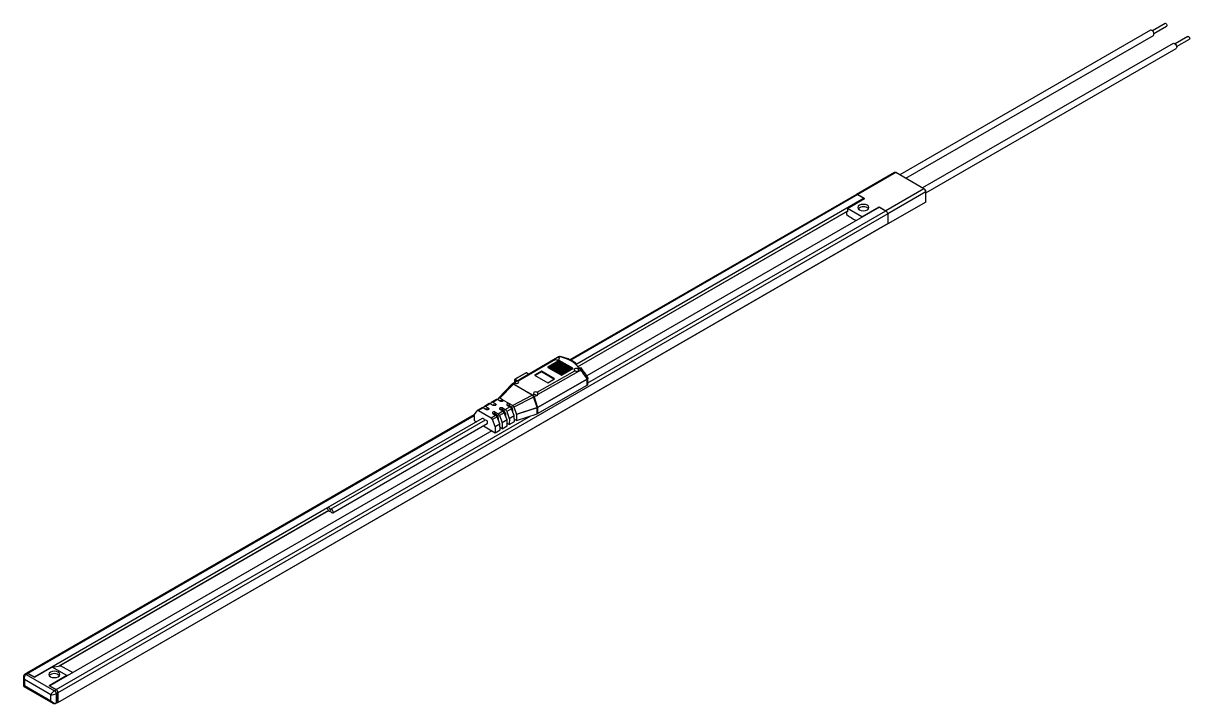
# Model space of a CAD drawing. Header units: millimetres. Extents: x 1044 to 1496, y -6 to 477.
# Drawn here: x 1106.4 to 1342.7, y 339.3 to 477.2 of the extents above; entities that cross this region are included whole.
import ezdxf

# ---------------------------------------------------------------- set-up
doc = ezdxf.new("R2010")
doc.units = ezdxf.units.MM
doc.layers.get('0').update_dxf_attribs({"color": 8, "lineweight": 30})

msp = doc.modelspace()

# ---------------------------------------------------------------- linework, layer by layer
at = {"color": 7, "linetype": 'Continuous', "lineweight": 25}
for p, q in [((1334.789, 475.814), (1284.031, 446.512)), ((1337.755, 477.209), (1335.178, 475.721)), ((1335.503, 475.158), (1338.08, 476.646)), ((1285.231, 445.819), (1335.389, 474.775)), ((1339.385, 473.161), (1288.627, 443.859)), ((1342.351, 474.555), (1339.775, 473.068)), ((1340.099, 472.505), (1342.676, 473.992)), ((1289.297, 442.86), (1339.985, 472.121)), ((1282.937, 446.99), (1275.23, 442.54)), ((1283.187, 446.965), (1275.479, 442.516)), ((1288.915, 443.659), (1283.187, 446.965)), ((1288.965, 443.664), (1283.237, 446.97)), ((1275.23, 442.54), (1217.187, 409.033)), ((1275.479, 442.516), (1276.796, 441.755)), ((1275.479, 442.516), (1276.876, 441.709)), ((1288.915, 443.659), (1281.207, 439.209)), ((1289.268, 443.046), (1281.561, 438.597)), ((1289.268, 441.005), (1289.268, 443.046)), ((1289.297, 441.046), (1289.297, 443.087)), ((1276.796, 441.755), (1218.6, 408.159)), ((1279.89, 439.969), (1220.608, 405.747)), ((1273.411, 439.709), (1276.876, 441.709)), ((1276.346, 438.015), (1273.411, 439.709)), ((1273.411, 439.709), (1273.411, 439.015)), ((1276.346, 438.015), (1279.811, 440.015)), ((1276.796, 441.755), (1276.796, 441.664)), ((1279.811, 440.015), (1281.207, 439.209)), ((1279.811, 439.924), (1279.811, 440.015)), ((1279.89, 439.969), (1281.207, 439.209)), ((1289.268, 441.005), (1281.561, 436.555)), ((1281.561, 438.597), (1113.446, 341.546)), ((1273.411, 439.148), (1218.618, 407.516)), ((1273.199, 438.989), (1218.65, 407.498)), ((1273.199, 439.025), (1273.199, 438.499)), ((1273.411, 439.015), (1273.296, 439.082)), ((1276.346, 437.923), (1276.346, 438.015)), ((1281.561, 438.597), (1281.561, 436.637)), ((1281.561, 438.597), (1281.561, 436.555)), ((1113.425, 339.541), (1281.54, 436.591)), ((1113.446, 339.587), (1281.561, 436.637)), ((1281.561, 436.555), (1281.519, 436.579)), ((1214.172, 409.211), (1206.347, 404.631)), ((1214.248, 409.084), (1206.696, 404.664)), ((1214.874, 409.622), (1214.441, 409.368)), ((1214.862, 408.829), (1214.768, 408.774)), ((1214.862, 408.829), (1217.619, 407.237)), ((1214.903, 408.815), (1214.862, 408.829)), ((1215.127, 409.599), (1214.876, 409.452)), ((1214.945, 408.876), (1214.903, 408.815)), ((1214.986, 408.9), (1214.945, 408.876)), ((1217.702, 407.284), (1214.945, 408.876)), ((1217.744, 407.308), (1214.986, 408.9)), ((1211.398, 406.686), (1210.019, 405.89)), ((1211.398, 406.563), (1210.125, 405.829)), ((1210.547, 402.441), (1218.203, 406.8)), ((1219.399, 406.926), (1210.674, 401.958)), ((1214.049, 405.155), (1211.398, 406.686)), ((1211.398, 406.563), (1211.398, 406.686)), ((1213.943, 405.094), (1211.398, 406.563)), ((1212.74, 407.604), (1212.688, 407.574)), ((1212.688, 407.574), (1215.446, 405.982)), ((1212.688, 407.574), (1212.688, 407.492)), ((1212.688, 407.492), (1215.446, 405.9)), ((1212.74, 407.604), (1215.498, 406.012)), ((1212.782, 407.591), (1212.74, 407.604)), ((1212.823, 407.652), (1212.782, 407.591)), ((1215.54, 405.999), (1212.782, 407.591)), ((1212.917, 407.706), (1212.823, 407.652)), ((1215.581, 406.06), (1212.823, 407.652)), ((1212.917, 407.706), (1215.675, 406.114)), ((1212.959, 407.693), (1212.917, 407.706)), ((1213, 407.754), (1212.959, 407.693)), ((1215.716, 406.101), (1212.959, 407.693)), ((1213.094, 407.808), (1213, 407.754)), ((1215.758, 406.162), (1213, 407.754)), ((1213.094, 407.808), (1214.677, 406.894)), ((1213.135, 407.795), (1213.094, 407.808)), ((1213.177, 407.856), (1213.135, 407.795)), ((1214.718, 406.881), (1213.135, 407.795)), ((1213.271, 407.91), (1213.177, 407.856)), ((1214.471, 407.109), (1213.177, 407.856)), ((1213.271, 407.91), (1214.282, 407.326)), ((1213.312, 407.897), (1213.271, 407.91)), ((1213.354, 407.958), (1213.312, 407.897)), ((1214.255, 407.353), (1213.312, 407.897)), ((1213.448, 408.012), (1213.354, 407.958)), ((1214.242, 407.445), (1213.354, 407.958)), ((1213.448, 408.012), (1214.247, 407.551)), ((1213.489, 407.999), (1213.448, 408.012)), ((1213.531, 408.06), (1213.489, 407.999)), ((1214.259, 407.555), (1213.489, 407.999)), ((1213.624, 408.114), (1213.531, 408.06)), ((1214.275, 407.63), (1213.531, 408.06)), ((1213.624, 408.114), (1214.327, 407.709)), ((1213.666, 408.101), (1213.624, 408.114)), ((1213.707, 408.162), (1213.666, 408.101)), ((1214.354, 407.703), (1213.666, 408.101)), ((1213.801, 408.216), (1213.707, 408.162)), ((1214.385, 407.771), (1213.707, 408.162)), ((1213.801, 408.216), (1214.465, 407.833)), ((1213.843, 408.203), (1213.801, 408.216)), ((1213.884, 408.264), (1213.843, 408.203)), ((1214.505, 407.82), (1213.843, 408.203)), ((1213.978, 408.318), (1213.884, 408.264)), ((1214.548, 407.881), (1213.884, 408.264)), ((1213.978, 408.318), (1214.653, 407.928)), ((1214.019, 408.305), (1213.978, 408.318)), ((1214.061, 408.366), (1214.019, 408.305)), ((1214.704, 407.91), (1214.019, 408.305)), ((1214.155, 408.42), (1214.061, 408.366)), ((1214.757, 407.964), (1214.061, 408.366)), ((1214.155, 408.42), (1214.886, 407.998)), ((1214.196, 408.407), (1214.155, 408.42)), ((1214.238, 408.468), (1214.196, 408.407)), ((1214.947, 407.974), (1214.196, 408.407)), ((1214.331, 408.522), (1214.238, 408.468)), ((1215.011, 408.022), (1214.238, 408.468)), ((1214.242, 407.445), (1214.247, 407.551)), ((1214.242, 407.445), (1214.255, 407.353)), ((1214.259, 407.555), (1214.247, 407.551)), ((1214.255, 407.353), (1214.282, 407.326)), ((1214.275, 407.63), (1214.259, 407.555)), ((1214.471, 407.109), (1214.282, 407.326)), ((1214.354, 407.703), (1214.327, 407.709)), ((1214.331, 408.522), (1215.167, 408.04)), ((1214.373, 408.509), (1214.331, 408.522)), ((1214.385, 407.771), (1214.354, 407.703)), ((1214.414, 408.57), (1214.373, 408.509)), ((1215.241, 408.008), (1214.373, 408.509)), ((1214.385, 407.771), (1214.465, 407.833)), ((1214.508, 408.624), (1214.414, 408.57)), ((1215.319, 408.048), (1214.414, 408.57)), ((1214.439, 407.38), (1214.439, 407.282)), ((1214.446, 407.436), (1214.46, 407.438)), ((1214.446, 407.436), (1216.205, 406.42)), ((1214.936, 407.044), (1214.446, 407.328)), ((1214.469, 407.229), (1214.446, 407.328)), ((1214.46, 407.438), (1214.479, 407.512)), ((1216.247, 406.407), (1214.46, 407.438)), ((1214.505, 407.82), (1214.465, 407.833)), ((1214.529, 407.184), (1214.469, 407.229)), ((1214.895, 406.983), (1214.469, 407.229)), ((1214.471, 407.109), (1214.741, 406.915)), ((1214.538, 407.587), (1214.479, 407.512)), ((1216.288, 406.468), (1214.479, 407.512)), ((1214.548, 407.881), (1214.505, 407.82)), ((1214.508, 408.624), (1215.516, 408.042)), ((1214.55, 408.611), (1214.508, 408.624)), ((1214.529, 407.184), (1214.853, 406.996)), ((1214.538, 407.587), (1216.382, 406.522)), ((1214.538, 407.587), (1214.569, 407.579)), ((1214.591, 408.672), (1214.55, 408.611)), ((1215.616, 407.996), (1214.55, 408.611)), ((1214.569, 407.579), (1214.604, 407.645)), ((1216.424, 406.509), (1214.569, 407.579)), ((1214.685, 408.726), (1214.591, 408.672)), ((1215.729, 408.016), (1214.591, 408.672)), ((1214.692, 407.702), (1214.604, 407.645)), ((1216.465, 406.57), (1214.604, 407.645)), ((1214.616, 406.86), (1214.677, 406.894)), ((1214.794, 406.827), (1214.616, 406.86)), ((1214.704, 407.91), (1214.653, 407.928)), ((1214.718, 406.881), (1214.677, 406.894)), ((1214.685, 408.726), (1217.443, 407.135)), ((1214.726, 408.713), (1214.685, 408.726)), ((1214.692, 407.702), (1216.559, 406.624)), ((1214.692, 407.702), (1214.735, 407.688)), ((1214.757, 407.964), (1214.704, 407.91)), ((1214.741, 406.915), (1214.718, 406.881)), ((1214.741, 406.85), (1214.723, 406.84)), ((1214.768, 408.774), (1214.726, 408.713)), ((1217.484, 407.121), (1214.726, 408.713)), ((1214.735, 407.688), (1214.781, 407.746)), ((1216.6, 406.611), (1214.735, 407.688)), ((1214.741, 406.915), (1214.741, 406.85)), ((1214.757, 407.964), (1214.886, 407.998)), ((1217.526, 407.182), (1214.768, 408.774)), ((1214.894, 407.789), (1214.781, 407.746)), ((1216.642, 406.672), (1214.781, 407.746)), ((1214.794, 406.827), (1215.852, 406.216)), ((1214.794, 406.827), (1214.916, 406.767)), ((1214.836, 406.986), (1214.853, 406.996)), ((1214.836, 406.986), (1214.836, 406.905)), ((1214.965, 406.979), (1214.836, 406.905)), ((1214.895, 406.983), (1214.853, 406.996)), ((1214.947, 407.974), (1214.886, 407.998)), ((1214.894, 407.789), (1216.736, 406.726)), ((1214.894, 407.789), (1214.949, 407.768)), ((1214.936, 407.044), (1214.895, 406.983)), ((1217.661, 407.223), (1214.903, 408.815)), ((1214.916, 406.767), (1215.038, 406.782)), ((1215.893, 406.203), (1214.916, 406.767)), ((1214.936, 407.044), (1214.965, 407.061)), ((1215.011, 408.022), (1214.947, 407.974)), ((1214.949, 407.768), (1215.007, 407.82)), ((1216.777, 406.713), (1214.949, 407.768)), ((1214.965, 407.061), (1214.983, 407.017)), ((1214.965, 407.061), (1214.965, 406.979)), ((1215.049, 406.78), (1214.965, 406.979)), ((1216.111, 406.366), (1214.983, 407.017)), ((1215.01, 406.917), (1214.983, 407.017)), ((1215.153, 407.844), (1215.007, 407.82)), ((1216.819, 406.774), (1215.007, 407.82)), ((1216.07, 406.305), (1215.01, 406.917)), ((1215.037, 406.891), (1215.01, 406.917)), ((1215.011, 408.022), (1215.167, 408.04)), ((1215.037, 406.891), (1216.029, 406.318)), ((1215.037, 406.891), (1215.086, 406.773)), ((1215.935, 406.264), (1215.038, 406.782)), ((1215.086, 406.773), (1215.038, 406.782)), ((1215.153, 407.844), (1216.912, 406.828)), ((1215.153, 407.844), (1215.227, 407.812)), ((1215.241, 408.008), (1215.167, 408.04)), ((1215.227, 407.812), (1215.31, 407.849)), ((1216.954, 406.815), (1215.227, 407.812)), ((1215.319, 408.048), (1215.241, 408.008)), ((1216.995, 406.876), (1215.31, 407.849)), ((1215.582, 407.801), (1215.31, 407.849)), ((1215.319, 408.048), (1215.516, 408.042)), ((1215.446, 405.9), (1217.744, 407.227)), ((1215.616, 407.996), (1215.516, 408.042)), ((1215.582, 407.801), (1215.959, 407.583)), ((1215.729, 408.016), (1215.616, 407.996)), ((1216.018, 407.525), (1215.959, 407.583)), ((1216.036, 407.538), (1216.018, 407.525)), ((1216.036, 407.538), (1217.089, 406.93)), ((1216.036, 407.538), (1216.073, 407.527)), ((1216.073, 407.527), (1216.11, 407.591)), ((1217.131, 406.917), (1216.073, 407.527)), ((1216.194, 407.651), (1216.11, 407.591)), ((1217.172, 406.978), (1216.11, 407.591)), ((1216.194, 407.651), (1217.266, 407.032)), ((1216.194, 407.651), (1216.231, 407.641)), ((1216.231, 407.641), (1216.268, 407.704)), ((1217.307, 407.019), (1216.231, 407.641)), ((1216.288, 406.468), (1216.247, 406.407)), ((1216.302, 407.729), (1216.268, 407.704)), ((1217.349, 407.08), (1216.268, 407.704)), ((1216.288, 406.468), (1216.382, 406.522)), ((1216.424, 406.509), (1216.382, 406.522)), ((1216.465, 406.57), (1216.424, 406.509)), ((1216.465, 406.57), (1216.559, 406.624)), ((1216.6, 406.611), (1216.559, 406.624)), ((1216.642, 406.672), (1216.6, 406.611)), ((1216.642, 406.672), (1216.736, 406.726)), ((1216.777, 406.713), (1216.736, 406.726)), ((1216.819, 406.774), (1216.777, 406.713)), ((1216.819, 406.774), (1216.912, 406.828)), ((1216.954, 406.815), (1216.912, 406.828)), ((1216.995, 406.876), (1216.954, 406.815)), ((1216.995, 406.876), (1217.089, 406.93)), ((1217.131, 406.917), (1217.089, 406.93)), ((1217.172, 406.978), (1217.131, 406.917)), ((1217.172, 406.978), (1217.266, 407.032)), ((1217.307, 407.019), (1217.266, 407.032)), ((1217.349, 407.08), (1217.307, 407.019)), ((1217.349, 407.08), (1217.443, 407.135)), ((1217.484, 407.121), (1217.443, 407.135)), ((1217.526, 407.182), (1217.484, 407.121)), ((1217.526, 407.182), (1217.619, 407.237)), ((1217.661, 407.223), (1217.619, 407.237)), ((1217.702, 407.284), (1217.661, 407.223)), ((1217.702, 407.284), (1217.744, 407.308)), ((1217.744, 407.308), (1217.744, 407.227)), ((1218.84, 407.163), (1219.095, 407.308)), ((1220.373, 406.084), (1219.332, 407.429)), ((1219.332, 407.429), (1219.5, 407.192)), ((1205.914, 404.377), (1205.51, 404.141)), ((1205.762, 404.117), (1205.759, 404.114)), ((1205.759, 404.114), (1209.594, 401.9)), ((1206.066, 404.295), (1205.762, 404.117)), ((1205.977, 404.981), (1205.977, 404.374)), ((1208.29, 406.374), (1206.027, 405.068)), ((1208.34, 406.369), (1206.077, 405.063)), ((1208.764, 406.124), (1208.34, 406.369)), ((1208.814, 406.129), (1208.39, 406.374)), ((1210.019, 405.89), (1212.671, 404.359)), ((1210.604, 399.379), (1220.677, 405.114)), ((1220.687, 405.068), (1210.614, 399.332)), ((1212.671, 404.359), (1214.049, 405.155)), ((1215.446, 405.982), (1215.498, 406.012)), ((1215.446, 405.982), (1215.446, 405.9)), ((1215.54, 405.999), (1215.498, 406.012)), ((1215.581, 406.06), (1215.54, 405.999)), ((1215.581, 406.06), (1215.675, 406.114)), ((1215.716, 406.101), (1215.675, 406.114)), ((1215.758, 406.162), (1215.716, 406.101)), ((1215.758, 406.162), (1215.852, 406.216)), ((1215.893, 406.203), (1215.852, 406.216)), ((1215.935, 406.264), (1215.893, 406.203)), ((1215.935, 406.264), (1216.029, 406.318)), ((1216.07, 406.305), (1216.029, 406.318)), ((1216.111, 406.366), (1216.07, 406.305)), ((1216.111, 406.366), (1216.205, 406.42)), ((1216.247, 406.407), (1216.205, 406.42)), ((1220.687, 403.865), (1220.687, 405.068)), ((1220.748, 405.487), (1220.818, 405.349)), ((1220.812, 405.372), (1220.805, 405.388)), ((1220.821, 405.356), (1220.811, 405.378)), ((1220.835, 404.07), (1220.835, 405.281)), ((1205.398, 404.051), (1202.699, 401.227)), ((1205.712, 404.083), (1202.988, 401.233)), ((1205.523, 399.769), (1209.547, 401.869)), ((1209.547, 401.869), (1205.712, 404.083)), ((1209.594, 401.9), (1209.6, 401.902)), ((1209.6, 401.902), (1209.908, 402.077)), ((1210.389, 401.796), (1209.904, 401.52)), ((1210.614, 398.13), (1220.687, 403.865)), ((1199.783, 399.528), (1199.599, 399.271)), ((1200.799, 400.134), (1199.841, 399.581)), ((1201.047, 400.108), (1200.092, 399.557)), ((1200.649, 399.236), (1200.092, 399.557)), ((1201.604, 399.787), (1201.047, 400.108)), ((1201.233, 400.365), (1201.048, 400.107)), ((1202.248, 400.971), (1201.29, 400.418)), ((1201.594, 399.869), (1201.528, 399.831)), ((1202.496, 400.945), (1201.542, 400.394)), ((1202.099, 400.073), (1201.542, 400.394)), ((1202.01, 399.75), (1201.846, 399.845)), ((1202.684, 401.209), (1202.49, 400.949)), ((1203.053, 400.624), (1202.496, 400.945)), ((1203.043, 400.705), (1202.978, 400.667)), ((1203.548, 400.909), (1202.988, 401.233)), ((1203.46, 400.587), (1203.295, 400.682)), ((1204.963, 400.093), (1203.548, 400.909)), ((1204.07, 398.935), (1205.024, 399.486)), ((1204.468, 399.807), (1205.024, 399.486)), ((1204.957, 399.722), (1204.963, 400.093)), ((1204.957, 399.722), (1205.204, 399.58)), ((1205.523, 399.769), (1204.963, 400.093)), ((1209.809, 401.479), (1205.821, 399.398)), ((1205.821, 399.398), (1206.366, 397.973)), ((1209.814, 401.481), (1209.809, 401.479)), ((1210.51, 399.337), (1209.814, 401.481)), ((1209.904, 401.52), (1210.599, 399.376)), ((1197.804, 397.843), (1107.115, 345.49)), ((1199.427, 397.139), (1168.138, 379.076)), ((1197.804, 397.898), (1197.804, 396.695)), ((1197.813, 397.933), (1198.355, 398.704)), ((1199.349, 399.297), (1198.411, 398.756)), ((1199.597, 399.272), (1198.661, 398.731)), ((1198.661, 398.731), (1201.189, 397.272)), ((1200.154, 398.95), (1199.597, 399.272)), ((1200.144, 399.032), (1200.079, 398.994)), ((1200.561, 398.913), (1200.396, 399.008)), ((1201.189, 397.272), (1202.125, 397.812)), ((1202.435, 397.433), (1201.495, 396.891)), ((1201.568, 398.134), (1202.125, 397.812)), ((1202.058, 398.049), (1202.063, 398.419)), ((1202.058, 398.049), (1202.305, 397.906)), ((1202.063, 398.419), (1202.62, 398.098)), ((1202.993, 396.046), (1202.435, 397.433)), ((1202.62, 398.098), (1203.575, 398.649)), ((1202.653, 397.29), (1202.647, 396.905)), ((1203.884, 398.27), (1202.923, 397.715)), ((1202.923, 397.715), (1203.449, 396.31)), ((1203.018, 398.97), (1203.575, 398.649)), ((1203.507, 398.886), (1203.513, 399.256)), ((1203.507, 398.886), (1203.755, 398.743)), ((1203.513, 399.256), (1204.07, 398.935)), ((1204.442, 396.883), (1203.884, 398.27)), ((1204.102, 398.127), (1204.097, 397.742)), ((1205.334, 399.107), (1204.373, 398.552)), ((1204.373, 398.552), (1204.898, 397.147)), ((1204.907, 397.1), (1204.889, 395.886)), ((1204.898, 397.147), (1205.892, 397.72)), ((1205.902, 397.674), (1204.907, 397.1)), ((1205.892, 397.72), (1205.334, 399.107)), ((1205.552, 398.964), (1205.546, 398.579)), ((1205.92, 396.482), (1205.902, 397.674)), ((1206.352, 396.715), (1210.51, 398.084)), ((1206.375, 397.926), (1206.352, 396.715)), ((1206.366, 397.973), (1210.503, 399.335)), ((1210.51, 399.287), (1206.375, 397.926)), ((1210.51, 398.084), (1210.51, 399.287)), ((1210.614, 399.332), (1210.614, 398.13)), ((1201.366, 394.638), (1111.775, 342.919)), ((1200.01, 396.802), (1168.721, 378.739)), ((1169.133, 378.025), (1200.423, 396.088)), ((1197.804, 396.695), (1198.231, 396.448)), ((1199.639, 395.635), (1202.046, 394.245)), ((1202.037, 395.495), (1201.495, 396.891)), ((1202.037, 395.495), (1202.993, 396.046)), ((1203.003, 396), (1202.046, 395.448)), ((1202.046, 395.448), (1202.046, 394.245)), ((1202.046, 394.245), (1203.021, 394.808)), ((1203.021, 394.808), (1203.003, 396)), ((1203.439, 395.05), (1203.013, 395.295)), ((1203.458, 396.263), (1203.439, 395.05)), ((1203.439, 395.05), (1204.47, 395.645)), ((1203.449, 396.31), (1204.442, 396.883)), ((1204.452, 396.837), (1203.458, 396.263)), ((1204.47, 395.645), (1204.452, 396.837)), ((1204.889, 395.886), (1204.463, 396.132)), ((1204.889, 395.886), (1205.92, 396.482)), ((1206.352, 396.715), (1205.913, 396.969)), ((1168.068, 378.988), (1108.682, 344.705)), ((1168.259, 378.445), (1113.633, 346.91)), ((1168.285, 378.423), (1113.939, 347.05)), ((1168.55, 378.361), (1168.654, 378.421)), ((1168.631, 378.614), (1168.643, 378.621)), ((1168.64, 378.609), (1168.631, 378.614)), ((1168.631, 378.492), (1168.64, 378.486)), ((1107.115, 345.49), (1106.761, 345.286)), ((1107.011, 345.261), (1107.365, 345.465)), ((1107.011, 345.261), (1112.739, 341.955)), ((1107.365, 345.465), (1108.682, 344.705)), ((1108.761, 344.659), (1107.365, 345.465)), ((1112.297, 346.7), (1108.761, 344.659)), ((1112.297, 346.7), (1113.948, 346.959)), ((1115.231, 345.006), (1112.297, 346.7)), ((1113.948, 346.959), (1113.833, 347.026)), ((1113.907, 347.068), (1116.435, 345.609)), ((1115.45, 345.04), (1115.231, 345.006)), ((1106.438, 344.691), (1106.438, 343.033)), ((1106.563, 342.817), (1112.437, 339.426)), ((1112.032, 341.138), (1106.658, 344.24)), ((1106.658, 344.24), (1106.658, 343.016)), ((1106.658, 343.016), (1112.032, 339.913)), ((1115.231, 345.006), (1111.696, 342.965)), ((1113.092, 342.159), (1111.696, 342.965)), ((1111.775, 342.919), (1113.092, 342.159)), ((1112.032, 339.913), (1112.032, 341.138)), ((1112.739, 341.955), (1113.092, 342.159)), ((1113.092, 341.342), (1113.446, 341.546)), ((1113.092, 341.342), (1113.092, 339.505)), ((1113.446, 341.546), (1113.446, 339.587)), ((1113.446, 339.709), (1113.446, 341.546)), ((1113.041, 339.391), (1113.394, 339.595)), ((1113.092, 339.505), (1113.446, 339.709)), ((1113.375, 339.546), (1113.342, 339.565))]:
    msp.add_line(p, q, dxfattribs=at)
at = {"color": 8, "linetype": 'Continuous', "lineweight": 25}
for p, q in [((1275.479, 442.516), (1217.346, 408.956)), ((1220.835, 404.357), (1281.207, 439.209)), ((1206.444, 404.688), (1206.006, 404.941)), ((1206.006, 404.941), (1206.006, 404.386)), ((1206.077, 405.063), (1206.585, 404.77)), ((1201.846, 399.845), (1201.685, 399.752)), ((1202.094, 399.784), (1202.099, 400.073)), ((1203.295, 400.682), (1203.134, 400.589)), ((1203.544, 400.621), (1203.548, 400.909)), ((1205.204, 399.58), (1205.033, 399.481)), ((1197.804, 397.674), (1107.365, 345.465)), ((1113.092, 342.159), (1209.251, 397.67)), ((1200.396, 399.008), (1200.235, 398.915)), ((1200.645, 398.948), (1200.649, 399.236)), ((1202.305, 397.906), (1202.134, 397.807)), ((1202.653, 397.29), (1202.522, 397.215)), ((1203.755, 398.743), (1203.584, 398.644)), ((1204.102, 398.127), (1203.972, 398.052)), ((1205.552, 398.964), (1205.422, 398.888))]:
    msp.add_line(p, q, dxfattribs=at)
at = {"color": 7, "linetype": 'Continuous', "lineweight": 25, "flags": 128}
for points in [[(1335.389, 474.775), (1335.389, 474.775), (1335.481, 474.881), (1335.513, 475.049), (1335.481, 475.255), (1335.389, 475.468), (1335.251, 475.653), (1335.089, 475.784), (1334.926, 475.841), (1334.789, 475.814)], [(1337.755, 477.209), (1337.829, 477.223), (1337.917, 477.192), (1338.005, 477.122), (1338.08, 477.021), (1338.129, 476.906), (1338.147, 476.794)], [(1338.147, 476.794), (1338.129, 476.703), (1338.08, 476.646), (1338.08, 476.646)], [(1339.385, 473.161), (1339.522, 473.187), (1339.685, 473.131), (1339.847, 473), (1339.985, 472.814), (1340.077, 472.602), (1340.109, 472.396)], [(1342.351, 474.555), (1342.425, 474.57), (1342.513, 474.539), (1342.601, 474.468), (1342.676, 474.368), (1342.726, 474.253), (1342.743, 474.141)], [(1342.743, 474.141), (1342.726, 474.05), (1342.676, 473.992), (1342.676, 473.992)], [(1340.109, 472.396), (1340.077, 472.227), (1339.985, 472.121), (1339.985, 472.121)], [(1277.442, 439.424), (1277.686, 439.634), (1277.771, 439.883), (1277.686, 440.131), (1277.442, 440.342), (1277.077, 440.483), (1276.646, 440.532), (1276.216, 440.483), (1275.851, 440.342), (1275.607, 440.131), (1275.521, 439.883), (1275.607, 439.634), (1275.851, 439.424), (1276.216, 439.283), (1276.646, 439.233), (1277.077, 439.283), (1277.442, 439.424)], [(1214.248, 409.084), (1214.394, 409.016), (1214.575, 408.988), (1214.761, 409.005), (1214.918, 409.065), (1215.019, 409.156), (1215.047, 409.264), (1214.996, 409.368), (1214.876, 409.452)], [(1218.84, 407.163), (1218.696, 407.232), (1218.515, 407.262), (1218.329, 407.246), (1218.171, 407.187), (1218.067, 407.097), (1218.037, 406.99), (1218.085, 406.885), (1218.203, 406.8)], [(1206.066, 404.295), (1206.212, 404.247), (1206.378, 404.232), (1206.542, 404.254), (1206.68, 404.309), (1206.774, 404.39), (1206.81, 404.485), (1206.783, 404.581), (1206.696, 404.664)], [(1220.805, 405.388), (1220.452, 405.979), (1220.373, 406.084)], [(1210.547, 402.441), (1210.403, 402.491), (1210.237, 402.506), (1210.072, 402.486), (1209.933, 402.432), (1209.837, 402.352), (1209.799, 402.257), (1209.824, 402.161), (1209.908, 402.077)], [(1202.099, 400.073), (1202.175, 400.007), (1202.201, 399.93), (1202.175, 399.852), (1202.099, 399.787), (1201.985, 399.743), (1201.851, 399.728), (1201.717, 399.743), (1201.604, 399.787)], [(1203.548, 400.909), (1203.624, 400.844), (1203.651, 400.767), (1203.624, 400.689), (1203.548, 400.624), (1203.435, 400.58), (1203.301, 400.565), (1203.167, 400.58), (1203.053, 400.624)], [(1204.963, 400.093), (1204.849, 400.137), (1204.715, 400.152), (1204.581, 400.137), (1204.468, 400.093), (1204.392, 400.027), (1204.365, 399.95), (1204.392, 399.873), (1204.468, 399.807)], [(1199.906, 396.742), (1199.878, 396.824), (1199.798, 396.965), (1199.693, 397.077), (1199.578, 397.144), (1199.472, 397.155), (1199.427, 397.139)], [(1200.649, 399.236), (1200.725, 399.17), (1200.752, 399.093), (1200.725, 399.016), (1200.649, 398.95), (1200.536, 398.906), (1200.402, 398.891), (1200.268, 398.906), (1200.154, 398.95)], [(1202.063, 398.419), (1201.95, 398.463), (1201.816, 398.479), (1201.682, 398.463), (1201.568, 398.419), (1201.493, 398.354), (1201.466, 398.277), (1201.493, 398.199), (1201.568, 398.134)], [(1203.513, 399.256), (1203.399, 399.3), (1203.265, 399.315), (1203.132, 399.3), (1203.018, 399.256), (1202.942, 399.191), (1202.915, 399.113), (1202.942, 399.036), (1203.018, 398.97)], [(1200.423, 396.088), (1200.459, 396.117), (1200.503, 396.214), (1200.503, 396.346), (1200.459, 396.493), (1200.378, 396.633), (1200.272, 396.744), (1200.157, 396.809), (1200.052, 396.818), (1200.01, 396.802)], [(1168.631, 378.614), (1168.588, 378.761), (1168.508, 378.902), (1168.403, 379.014), (1168.289, 379.081), (1168.183, 379.092), (1168.102, 379.046), (1168.058, 378.95), (1168.058, 378.818), (1168.102, 378.67), (1168.183, 378.531), (1168.289, 378.42), (1168.403, 378.355), (1168.508, 378.345), (1168.588, 378.394), (1168.631, 378.492)], [(1168.64, 378.486), (1168.683, 378.339), (1168.763, 378.199), (1168.868, 378.086), (1168.982, 378.019), (1169.088, 378.008), (1169.169, 378.054), (1169.213, 378.151), (1169.213, 378.283), (1169.169, 378.43), (1169.088, 378.57), (1168.982, 378.681), (1168.868, 378.746), (1168.763, 378.755), (1168.683, 378.707), (1168.64, 378.609)], [(1111.908, 345.7), (1111.664, 345.489), (1111.579, 345.241), (1111.664, 344.992), (1111.908, 344.781), (1112.273, 344.641), (1112.704, 344.591), (1113.134, 344.641), (1113.499, 344.781), (1113.743, 344.992), (1113.829, 345.241), (1113.743, 345.489), (1113.499, 345.7), (1113.134, 345.841), (1112.704, 345.89), (1112.273, 345.841), (1111.908, 345.7)]]:
    msp.add_lwpolyline(points, dxfattribs=at)
at = {"color": 8, "linetype": 'Continuous', "lineweight": 25, "flags": 128}
msp.add_lwpolyline([(1289.268, 443.046), (1289.281, 443.055), (1289.29, 443.065), (1289.295, 443.076), (1289.297, 443.087), (1289.297, 443.087)], dxfattribs=at)
at = {"color": 8, "linetype": 'Continuous', "lineweight": 25}
for centre, radius, start, end in [((1283.041, 446.761), 0.251, 54.38234, 114.30723), ((1283.216, 446.924), 0.0503, 65.70236, 125.60893), ((1288.943, 443.622), 0.0469, 63.26259, 128.02044), ((1214.98, 409.39), 0.255, 54.94134, 114.54087), ((1215.249, 409.548), 0.132, 97.06162, 157.40142), ((1205.579, 403.83), 0.286, 62.29398, 129.26), ((1205.626, 403.804), 0.337, 66.83005, 131.34362), ((1205.629, 403.807), 0.337, 66.83005, 131.34362), ((1205.616, 403.908), 0.255, 54.94079, 114.54102), ((1206.027, 404.986), 0.0503, 185.6944, 245.6243), ((1206.048, 405.022), 0.0503, 54.38337, 114.30606), ((1208.31, 406.328), 0.0503, 54.38337, 114.30606), ((1208.369, 406.328), 0.0503, 65.69485, 125.61644), ((1208.793, 406.083), 0.0503, 65.83788, 125.60421), ((1208.89, 406.354), 0.262, 241.19356, 261.02808), ((1106.865, 345.057), 0.251, 54.38242, 114.30686), ((1112.973, 339.49), 0.12, 304.04218, 7.24286)]:
    msp.add_arc(centre, radius, start, end, dxfattribs=at)
at = {"color": 7, "linetype": 'Continuous', "lineweight": 25}
for centre, radius, start, end in [((1275.333, 442.311), 0.251, 54.38234, 114.30723), ((1288.5, 443.011), 0.768, 2.6055, 57.39452), ((1276.646, 438.594), 1.462, 44.964, 135.0361), ((1289.247, 441.051), 0.0503, 294.37735, 354.30666), ((1283.489, 452.292), 17.208, 233.27633, 241.03578), ((1280.793, 438.562), 0.768, 2.6055, 57.39452), ((1281.513, 436.631), 0.0484, 304.40895, 6.90296), ((1215.127, 409.19), 0.5, 77.78267, 120.34068), ((1214.201, 403.412), 6.255, 38.52011, 81.48527), ((1219.205, 406.928), 0.396, 41.80095, 106.1745), ((1218.675, 406.662), 0.771, 20.04047, 56.98227), ((1219.224, 407.145), 0.28, 308.61709, 9.62719), ((1205.762, 403.709), 0.5, 120.34068, 135.35149), ((1206.019, 403.665), 0.519, 120.09871, 126.35473), ((1206.077, 404.981), 0.1, 119.99731, 180), ((1206.16, 404.934), 0.154, 122.60543, 177.39411), ((1208.34, 406.288), 0.1, 60.00269, 119.99731), ((1220.555, 405.065), 0.131, 1.10402, 21.8569), ((1220.592, 405.069), 0.122, 8.02048, 29.51832), ((1220.755, 405.35), 0.0624, 25.92539, 37.43138), ((1220.751, 405.327), 0.076, 22.45653, 36.1382), ((1205.759, 403.706), 0.5, 135.35149, 136.29896), ((1209.855, 401.451), 0.519, 120.09871, 126.35473), ((1208.774, 401.067), 1.114, 21.69309, 46.03994), ((1208.859, 401.26), 0.975, 12.94612, 41.02051), ((1208.865, 401.262), 0.975, 12.94612, 41.02051), ((1209.18, 401.256), 0.771, 20.04023, 56.98287), ((1220.583, 404.097), 0.254, 294.09176, 354.06019), ((1204.713, 399.242), 0.539, 63.04436, 107.08948), ((1209.093, 403.252), 1.913, 292.15932, 295.088), ((1210.474, 399.33), 0.133, 359.51595, 20.14336), ((1210.482, 399.33), 0.131, 1.10373, 21.8537), ((1197.865, 397.9), 0.0614, 147.65083, 182.35119), ((1198.522, 398.561), 0.22, 50.75171, 139.4672), ((1200.775, 396.625), 0.767, 20.22709, 57.3621), ((1201.814, 397.569), 0.539, 63.04436, 107.08948), ((1203.263, 398.405), 0.539, 63.04436, 107.08948), ((1210.316, 399.284), 0.194, 0.82909, 15.06227), ((1210.325, 399.281), 0.193, 2.71657, 16.94274), ((1210.335, 398.625), 0.569, 287.9285, 299.31898), ((1201.916, 395.446), 0.13, 1.10805, 22.02142), ((1107.218, 345.261), 0.251, 54.38234, 114.30723), ((1112.704, 343.952), 1.462, 44.964, 135.0361), ((1112.325, 341.307), 0.768, 2.6055, 57.39452), ((1112.678, 341.511), 0.768, 2.6055, 57.39452), ((1113.403, 339.58), 0.0437, 230.79672, 9.21377), ((1113.327, 339.694), 0.12, 303.97665, 7.33542)]:
    msp.add_arc(centre, radius, start, end, dxfattribs=at)
for centre, major_axis, ratio, start_param, end_param in [((1206.36, 404.857), (0.44, 0.482), 0.1975828, 3.2447616, 4.1685087), ((1220.396, 405.844), (-0.259, 0.74), 0.412236, 3.2171123, 3.2937453), ((1220.335, 405.839), (-0.33, 0.781), 0.4802587, 3.1982868, 3.2749198), ((1210.249, 402.612), (-0.291, 0.833), 0.412236, 2.7552388, 3.6789859), ((1200.086, 399.145), (-0.243, 0.437), 0.587367, 5.5069065, 6.554104), ((1201.053, 399.704), (-0.256, 0.429), 0.56722, 5.4894397, 6.2747566), ((1201.536, 399.982), (-0.243, 0.437), 0.587367, 5.5069065, 6.554104), ((1201.84, 399.433), (-0.243, 0.437), 0.587367, 5.5069065, 6.2922234), ((1202.503, 400.54), (-0.256, 0.429), 0.56722, 5.4894397, 6.2747566), ((1202.992, 400.81), (-0.253, 0.448), 0.5707854, 5.5140725, 6.5308208), ((1203.289, 400.27), (-0.243, 0.437), 0.587367, 5.5069065, 6.2922234), ((1205.031, 399.081), (-0.256, 0.429), 0.56722, 4.4422422, 5.4894397), ((1205.198, 399.168), (-0.243, 0.437), 0.587367, 3.9361102, 5.5069065), ((1205.506, 399.359), (-0.246, 0.435), 0.6045234, 4.4688563, 5.4856046), ((1210.262, 399.45), (0.494, 0.096), 0.351019, 5.1666485, 5.3918685), ((1210.323, 400.109), (-0.259, 0.74), 0.412236, 3.1995993, 3.2171123), ((1199.603, 398.867), (-0.256, 0.429), 0.56722, 5.4894397, 6.2747566), ((1200.39, 398.596), (-0.243, 0.437), 0.587367, 5.5069065, 6.2922234), ((1202.131, 397.407), (-0.256, 0.429), 0.56722, 4.4422422, 5.4894397), ((1202.299, 397.494), (-0.243, 0.437), 0.587367, 3.9361102, 5.5069065), ((1202.614, 397.686), (-0.243, 0.437), 0.587367, 4.4597089, 5.5069065), ((1203.581, 398.244), (-0.256, 0.429), 0.56722, 4.4422422, 5.4894397), ((1203.749, 398.331), (-0.243, 0.437), 0.587367, 3.9361102, 5.5069065), ((1204.064, 398.523), (-0.243, 0.437), 0.587367, 4.4597089, 5.5069065), ((1204.836, 397.141), (-0.0487, 0.0874), 0.587367, 3.9361102, 4.4597089), ((1205.831, 397.715), (-0.0513, 0.0859), 0.56722, 3.9186434, 4.4422422), ((1206.302, 397.968), (-0.0523, 0.0871), 0.5896739, 3.8964709, 4.4200697), ((1210.305, 400.101), (-0.185, 0.77), 0.4606731, 3.1796893, 3.1972023), ((1210.262, 400.104), (-0.24, 0.819), 0.5356834, 3.1592422, 3.1767553), ((1210.262, 399.45), (0.499, 0.065), 0.4307313, 5.1917258, 5.4169457), ((1210.262, 400.104), (-0.33, 0.781), 0.4802587, 3.1807737, 3.1982868), ((1202.932, 396.041), (-0.0513, 0.0859), 0.56722, 3.9186434, 4.4422422), ((1203.387, 396.304), (-0.0487, 0.0874), 0.587367, 3.9361102, 4.4597089), ((1204.382, 396.878), (-0.0513, 0.0859), 0.56722, 3.9186434, 4.4422422), ((1107.188, 344.547), (0.094, 0.774), 0.7115338, 0.4912937, 2.06209), ((1112.562, 341.444), (0.519, 0.563), 0.3690202, 0.8679099, 2.4387062), ((1112.562, 341.444), (0.747, 0.168), 0.3689019, 3.844433, 5.4152293), ((1112.562, 340.219), (-0.602, 0.662), 0.6758505, 1.4250098, 2.9958061)]:
    msp.add_ellipse(centre, major_axis=major_axis, ratio=ratio, start_param=start_param, end_param=end_param, dxfattribs=at)
at = {"color": 8, "linetype": 'Continuous', "lineweight": 25}
for centre, major_axis, ratio, start_param, end_param in [((1107.188, 344.547), (0.718, -0.305), 0.7114857, 3.4494541, 4.2209452), ((1107.188, 343.322), (0.748, 0.298), 0.166829, 3.0753446, 3.8607427), ((1107.188, 343.322), (0.632, 0.499), 0.1669635, 2.4224181, 3.2078975), ((1112.562, 340.219), (-0.273, 0.852), 0.6758568, 1.7164599, 2.4873958)]:
    msp.add_ellipse(centre, major_axis=major_axis, ratio=ratio, start_param=start_param, end_param=end_param, dxfattribs=at)
at = {"color": 7, "linetype": 'Continuous', "lineweight": 25}
for points, knots in [([(1283.237, 446.97), (1283.199, 446.988), (1283.121, 447.024), (1283.014, 447.029), (1282.963, 446.998), (1282.945, 446.987)], [0, 0, 0, 0, 0.3923624, 0.7950136, 1, 1, 1, 1]), ([(1289.297, 443.087), (1289.294, 443.131), (1289.286, 443.231), (1289.22, 443.395), (1289.11, 443.559), (1289.014, 443.628), (1288.965, 443.664)], [0, 0, 0, 0, 0.2012417, 0.4635494, 0.725375, 1, 1, 1, 1]), ([(1214.151, 409.182), (1214.15, 409.181), (1214.142, 409.171), (1214.169, 409.146), (1214.212, 409.11), (1214.242, 409.088), (1214.248, 409.084)], [0, 0, 0, 0, 0.0747325, 0.5349333, 0.9144694, 1, 1, 1, 1]), ([(1214.876, 409.452), (1214.84, 409.463), (1214.768, 409.485), (1214.632, 409.462), (1214.496, 409.403), (1214.375, 409.328), (1214.285, 409.27), (1214.214, 409.232), (1214.187, 409.218), (1214.172, 409.211)], [0, 0, 0, 0, 0.1429097, 0.285057, 0.4813836, 0.641711, 0.7509476, 0.8606344, 1, 1, 1, 1]), ([(1218.67, 408.107), (1218.47, 408.265), (1218.052, 408.597), (1217.27, 409.018), (1216.392, 409.374), (1215.693, 409.576), (1215.304, 409.663), (1215.233, 409.679)], [0, 0, 0, 0, 0.2228575, 0.4686508, 0.7149508, 0.9480597, 1, 1, 1, 1]), ([(1216.243, 407.701), (1216.22, 407.725), (1216.155, 407.79), (1215.923, 407.9), (1215.522, 407.98), (1215.018, 407.959), (1214.555, 407.836), (1214.313, 407.637), (1214.237, 407.484), (1214.245, 407.42), (1214.247, 407.404)], [0, 0, 0, 0, 0.0537967, 0.1448146, 0.3273736, 0.5146955, 0.6982651, 0.8774229, 0.967544, 1, 1, 1, 1]), ([(1214.275, 407.63), (1214.283, 407.644), (1214.297, 407.671), (1214.317, 407.696), (1214.327, 407.709)], [0, 0, 0, 0, 0.5170808, 1, 1, 1, 1]), ([(1214.446, 407.436), (1214.446, 407.435), (1214.437, 407.399), (1214.442, 407.363), (1214.446, 407.328)], [0, 0, 0, 0, 0.0140501, 1, 1, 1, 1]), ([(1214.836, 406.905), (1214.764, 406.939), (1214.633, 407.004), (1214.503, 407.121), (1214.441, 407.221), (1214.445, 407.279), (1214.446, 407.298)], [0, 0, 0, 0, 0.3419143, 0.6289779, 0.8809167, 1, 1, 1, 1]), ([(1214.529, 407.184), (1214.568, 407.149), (1214.651, 407.074), (1214.771, 407.017), (1214.836, 406.986)], [0, 0, 0, 0, 0.4606077, 1, 1, 1, 1]), ([(1214.548, 407.881), (1214.558, 407.886), (1214.592, 407.903), (1214.628, 407.918), (1214.653, 407.928)], [0, 0, 0, 0, 0.3141105, 1, 1, 1, 1]), ([(1215.582, 407.801), (1215.66, 407.758), (1215.808, 407.679), (1215.911, 407.613), (1215.959, 407.583)], [0, 0, 0, 0, 0.531879, 1, 1, 1, 1]), ([(1215.729, 408.016), (1215.816, 407.995), (1215.979, 407.957), (1216.181, 407.856), (1216.261, 407.772), (1216.302, 407.729)], [0, 0, 0, 0, 0.3610772, 0.6741222, 1, 1, 1, 1]), ([(1218.203, 406.8), (1218.239, 406.784), (1218.31, 406.751), (1218.446, 406.692), (1218.582, 406.642), (1218.703, 406.622), (1218.795, 406.643), (1218.867, 406.701), (1218.924, 406.81), (1218.945, 406.946), (1218.92, 407.07), (1218.875, 407.135), (1218.846, 407.159), (1218.84, 407.163)], [0, 0, 0, 0, 0.0931641, 0.185831, 0.3138189, 0.4183378, 0.4895485, 0.5610545, 0.6548053, 0.7869127, 0.8928954, 0.9803021, 1, 1, 1, 1]), ([(1220.698, 405.129), (1220.473, 405.447), (1220.045, 406.051), (1219.607, 406.645), (1219.399, 406.926)], [0, 0, 0, 0, 0.5255391, 1, 1, 1, 1]), ([(1219.5, 407.192), (1219.711, 406.906), (1220.154, 406.306), (1220.585, 405.693), (1220.812, 405.372)], [0, 0, 0, 0, 0.47471217, 1, 1, 1, 1]), ([(1205.917, 404.372), (1205.915, 404.373), (1205.906, 404.375), (1205.936, 404.361), (1205.992, 404.332), (1206.044, 404.306), (1206.066, 404.295)], [0, 0, 0, 0, 0.144505, 0.4960537, 0.7867229, 1, 1, 1, 1]), ([(1206.696, 404.664), (1206.667, 404.678), (1206.607, 404.706), (1206.487, 404.696), (1206.351, 404.642), (1206.26, 404.571), (1206.214, 404.533)], [0, 0, 0, 0, 0.2061832, 0.4115782, 0.6945998, 1, 1, 1, 1]), ([(1208.877, 406.111), (1208.872, 406.112), (1208.856, 406.113), (1208.833, 406.12), (1208.82, 406.126), (1208.814, 406.129)], [0, 0, 0, 0, 0.1621642, 0.6161759, 1, 1, 1, 1]), ([(1220.698, 405.129), (1220.729, 405.16), (1220.791, 405.222), (1220.826, 405.307), (1220.816, 405.352), (1220.812, 405.372)], [0, 0, 0, 0, 0.3590703, 0.7187744, 1, 1, 1, 1]), ([(1220.83, 405.281), (1220.832, 405.292), (1220.837, 405.318), (1220.823, 405.341), (1220.815, 405.356)], [0, 0, 0, 0, 0.39086039, 1, 1, 1, 1]), ([(1209.908, 402.077), (1209.937, 402.058), (1209.996, 402.02), (1210.116, 401.947), (1210.252, 401.866), (1210.342, 401.82), (1210.389, 401.796)], [0, 0, 0, 0, 0.2061834, 0.4115784, 0.6946, 1, 1, 1, 1]), ([(1210.674, 401.958), (1210.688, 402.031), (1210.71, 402.152), (1210.676, 402.303), (1210.62, 402.395), (1210.569, 402.427), (1210.547, 402.441)], [0, 0, 0, 0, 0.38379173, 0.63700897, 0.84637739, 1, 1, 1, 1]), ([(1106.761, 345.286), (1106.698, 345.24), (1106.577, 345.151), (1106.475, 344.953), (1106.432, 344.791), (1106.443, 344.698), (1106.445, 344.676)], [0, 0, 0, 0, 0.31919121, 0.61330097, 0.9091496, 1, 1, 1, 1]), ([(1106.439, 343.048), (1106.439, 343.046), (1106.432, 343.016), (1106.448, 342.953), (1106.488, 342.876), (1106.536, 342.828), (1106.569, 342.815), (1106.575, 342.812)], [0, 0, 0, 0, 0.0183847, 0.3225121, 0.6374245, 0.9317241, 1, 1, 1, 1]), ([(1112.424, 339.435), (1112.501, 339.396), (1112.643, 339.325), (1112.866, 339.314), (1112.985, 339.366), (1113.041, 339.391)], [0, 0, 0, 0, 0.3952191, 0.7212031, 1, 1, 1, 1])]:
    msp.add_open_spline(points, degree=3, knots=knots, dxfattribs=at)
at = {"color": 8, "linetype": 'Continuous', "lineweight": 25}
msp.add_open_spline([(1220.832, 405.281), (1220.833, 405.275), (1220.838, 405.242), (1220.806, 405.173), (1220.744, 405.115), (1220.713, 405.086)], degree=3, knots=[0, 0, 0, 0, 0.0929899, 0.5468939, 1, 1, 1, 1], dxfattribs=at)

doc.saveas('drawing.dxf')
